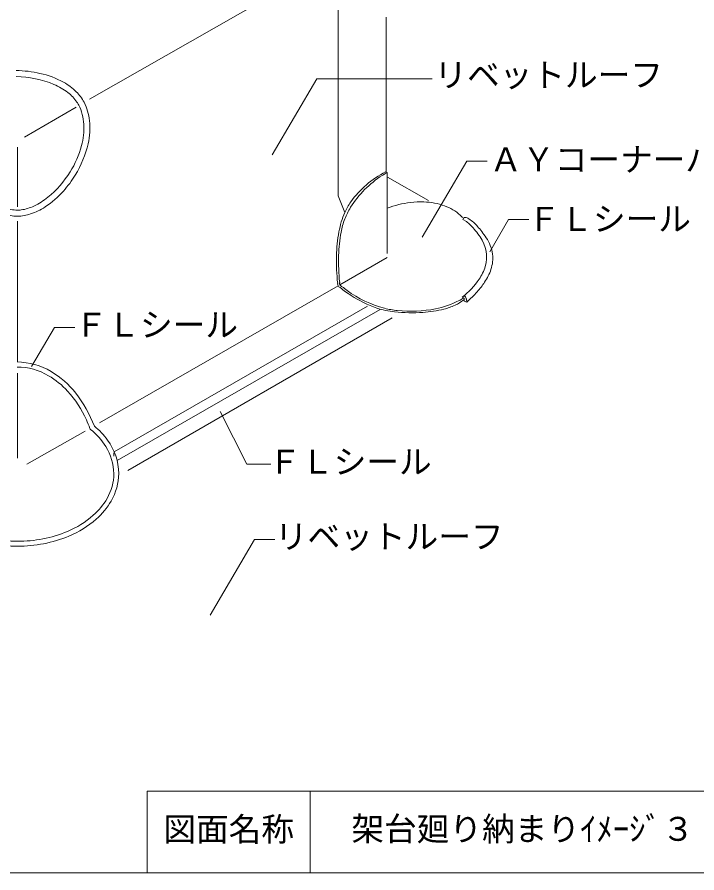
# Model space of a CAD drawing. Units: millimetres on the paper, with parts at other scales. Extents: x -135 to 135, y -94 to 92.
# Drawn here: x -0.9 to 82.3, y -88 to 16.8 of the extents above; entities that cross this region are included whole.
import ezdxf
from ezdxf.enums import TextEntityAlignment as Align

# ---------------------------------------------------------------- set-up
doc = ezdxf.new("R2010")
doc.units = ezdxf.units.MM
for name, color, linetype, lineweight in [('D-0', 7, 'Continuous', 18), ('E-0', 7, 'Continuous', 18), ('F-F', 7, 'Continuous', 18)]:
    doc.layers.add(name, color=color, linetype=linetype, lineweight=lineweight)
doc.layers.add('E-E', color=7, linetype='Continuous')
doc.layers.add('F-0', color=7, linetype='Continuous')
doc.styles.add('ＭＳ ゴシック', font='')
doc.styles.get('ＭＳ ゴシック').set_extended_font_data('MS Gothic')

msp = doc.modelspace()

# ---------------------------------------------------------------- linework, layer by layer
at = {"layer": 'D-0'}
for p, q in [((35.434, 22.478), (7.955, 6.786)), ((44.29, 16.847), (44.29, -2.213)), ((6.334, 5.818), (-0.006, 2.158)), ((-0.866, 0.898), (-0.866, -6.382)), ((44.414, -12.101), (44.414, -2.202)), ((49.454, -5.622), (44.454, -2.742)), ((-0.866, -8.16), (-0.866, -25.403)), ((54.134, -8.202), (53.674, -7.942)), ((54.414, -7.862), (54.874, -8.202)), ((38.634, -15.942), (44.414, -12.622)), ((9.174, -32.862), (38.408, -16.071)), ((42.014, -18.582), (10.983, -36.402)), ((11.354, -37.482), (43.574, -18.962)), ((12.634, -38.702), (45.034, -19.982)), ((-0.866, -26.762), (-0.866, -37.182)), ((0.274, -37.942), (7.434, -33.862)), ((10.954, -36.542), (10.954, -36.942)), ((11.333, -37.454), (11.354, -37.482))]:
    msp.add_line(p, q, dxfattribs=at)
for points in [[(39.114, 19.718), (38.414, 18.638), (38.414, -5.042), (39.214, -7.082)], [(54.174, -18.082), (53.834, -17.942), (53.834, -17.582), (53.614, -17.462)], [(30.154, -37.918), (27.245, -37.918), (23.948, -31.47)], [(8.014, -33.542), (8.034, -33.622), (8.094, -33.662)]]:
    msp.add_lwpolyline(points, dxfattribs=at)
for centre, radius, start, end in [((-1.161, -2.892), 12.451, 67.48835, 89.37843), ((-1.099, -3.091), 13.39, 77.09269, 89.60236), ((-0.274, -0.123), 10.313, 60.57959, 77.8759), ((0.286, 0.974), 8.327, 52.88701, 66.49981), ((1.388, 2.686), 7.051, 45.46819, 61.1261), ((2.059, 3.42), 5.306, 34.76451, 52.21532), ((2.915, 4.167), 4.924, 27.20459, 46.05194), ((3.304, 4.371), 3.742, 27.1429, 33.67926), ((1.118, 3.388), 6.879, 6.42647, 26.13288), ((1.349, 3.433), 5.91, 2.76346, 26.585), ((-0.789, 3.238), 8.055, 344.62405, 3.41723), ((-1.146, 3.259), 9.145, 347.8646, 5.64531), ((-3.986, 3.959), 11.331, 327.54062, 345.39468), ((-4.656, 4.217), 12.779, 328.27832, 346.97042), ((-5.067, 4.406), 12.484, 309.47957, 328.47306), ((-5.347, 4.556), 13.546, 318.24659, 328.59519), ((50.465, -13.061), 12.44, 122.29856, 147.90717), ((49.826, -12.979), 12.225, 117.28085, 143.947), ((48.272, -9.573), 8.32, 117.62252, 122.36295), ((-2.597, 1.562), 8.719, 295.52681, 308.83266), ((-3.29, 2.563), 10.684, 302.92, 318.87762), ((46.431, -10.276), 7.892, 145.30347, 156.12364), ((48.833, -18.774), 13.006, 96.8853, 109.86358), ((48.54, -15.957), 10.175, 87.86063, 97.14869), ((48.72, -13.587), 7.8, 69.57125, 88.52628), ((49.482, -11.803), 5.862, 48.47224, 70.46156), ((-0.789, -2.009), 5.534, 251.66796, 269.00073), ((-0.858, -2.262), 4.54, 249.69604, 269.65518), ((-0.906, -2.439), 5.103, 270.22235, 288.86186), ((-0.895, -2.886), 3.916, 270.13958, 276.85731), ((-1.205, -1.208), 5.62, 277.95131, 294.89027), ((-1.578, -0.241), 7.401, 288.29022, 303.59154), ((49.572, -11.455), 11.243, 157.11064, 169.69572), ((48.409, -11.568), 9.906, 148.9065, 158.15588), ((49.285, -11.507), 10.704, 160.20143, 169.16822), ((51.196, -9.878), 3.285, 41.02463, 48.6021), ((54.111, -8.098), 0.464, 119.82883, 160.28567), ((53.956, -7.88), 0.199, 84.63335, 112.30894), ((53.867, -8.472), 0.797, 65.94912, 82.29898), ((52.53, -10.56), 2.852, 42.80197, 55.76379), ((53.589, -9.147), 1.528, 57.28864, 66.72725), ((53.819, -9.687), 1.822, 45.20736, 54.59083), ((44.693, -17.793), 13.517, 34.78421, 42.72658), ((50.905, -12.723), 6.03, 40.61065, 45.88254), ((46.057, -16.933), 12.451, 37.04798, 40.79869), ((39.02, -22.223), 21.254, 34.5081, 36.99968), ((55.763, -12.746), 17.566, 169.16373, 178.90273), ((55.15, -12.695), 16.687, 168.94563, 178.80634), ((52.454, -12.535), 4.144, 343.52841, 36.2965), ((52.676, -12.849), 4.69, 8.0242, 34.6526), ((61.011, -13.058), 22.82, 178.37351, 186.85628), ((62.233, -13.105), 23.778, 178.17561, 186.22167), ((53.099, -12.678), 4.249, 341.075, 6.54191), ((50.486, -11.791), 6.244, 326.12226, 342.10543), ((51.193, -12.11), 6.237, 325.75428, 341.82115), ((38.827, -15.732), 0.259, 178.66749, 202.70234), ((38.62, -15.727), 0.0514, 119.58679, 179.25476), ((47.205, -9.385), 10.311, 308.43216, 325.18305), ((48.171, -10.223), 9.797, 317.89425, 326.57271), ((38.39, -15.822), 0.0537, 131.25152, 186.00723), ((38.865, -15.799), 0.529, 183.07949, 207.24943), ((38.782, -15.872), 0.423, 203.5906, 255.20681), ((39.528, -15.503), 0.996, 199.26074, 206.12685), ((39.022, -15.772), 0.423, 203.5906, 255.20681), ((46.789, -6.628), 12.611, 229.95107, 237.49672), ((45.111, -8.819), 9.623, 229.91636, 234.27879), ((47.771, -5.188), 14.124, 234.11911, 254.92135), ((47.893, -5.134), 14.465, 236.98935, 250.79443), ((50.83, -14.242), 4.619, 294.15825, 310.19421), ((51.164, -13.977), 4.415, 297.79419, 305.1898), ((53.982, -17.87), 0.549, 111.758, 132.00119), ((53.992, -17.86), 0.548, 118.93888, 133.48003), ((53.868, -17.623), 0.282, 92.82896, 120.24072), ((53.856, -17.546), 0.201, 37.94218, 112.61851), ((53.882, -17.507), 0.167, 58.75128, 99.40311), ((53.789, -17.564), 0.268, 8.97965, 48.13959), ((53.382, -17.756), 0.715, 12.42712, 27.84549), ((51.059, -18.471), 3.142, 7.47836, 17.57925), ((49.214, -18.804), 5.013, 8.2838, 13.87659), ((3.654, 35.233), 73.435, 313.4689, 314.16309), ((44.747, -7.214), 14.355, 314.54051, 318.14893), ((46.298, -9.37), 9.941, 251.44437, 264.32304), ((46.748, -8.394), 10.764, 255.73931, 264.16922), ((47.986, -7.551), 11.582, 281.72017, 296.88116), ((49.145, -10.434), 8.782, 284.67434, 294.01914), ((47.508, 3.39), 22.758, 264.46742, 273.22391), ((47.292, -3.282), 15.905, 264.09074, 281.04336), ((47.882, -5.016), 14.345, 273.62364, 284.07539), ((-1.036, -33.933), 8.533, 59.73454, 89.12371), ((-0.925, -33.575), 7.553, 59.21837, 89.85331), ((-1.898, -35.439), 9.653, 42.0316, 59.92142), ((-2.699, -36.369), 11.476, 38.59612, 58.69286), ((-4.289, -37.746), 12.974, 23.91015, 42.53122), ((-6.164, -38.888), 15.757, 20.92104, 37.89646), ((-7.266, -39.33), 16.34, 20.74675, 24.75521), ((2.846, -40.233), 9.01, 35.72341, 50.68382), ((2.609, -40.427), 8.709, 32.40037, 50.96156), ((4.622, -39.108), 6.913, 0.21776, 36.75248), ((4.387, -39.194), 6.548, 0.9843, 31.6341), ((4.874, -39.068), 6.06, 329.84731, 359.86657), ((4.563, -38.981), 6.972, 330.25208, 359.16839), ((3.24, -38.212), 7.903, 310.87506, 330.432), ((2.658, -37.747), 9.239, 311.6207, 329.4743), ((1.053, -35.9), 11.084, 292.23068, 311.60423), ((0.442, -34.979), 12.781, 292.98057, 310.80319), ((-0.877, -31.206), 16.156, 247.75889, 270.03883), ((-1.027, -32.076), 15.907, 248.77714, 270.58251), ((-0.666, -32.237), 15.126, 269.24339, 293.00848), ((-0.857, -31.361), 16.621, 269.97109, 292.23559)]:
    msp.add_arc(centre, radius, start, end, dxfattribs=at)
at = {"layer": 'E-0'}
for p, q in [((30.335, -0.028), (35.789, 9.278)), ((35.789, 9.278), (49.938, 9.278)), ((48.71, -10.102), (54.164, -0.796)), ((54.164, -0.796), (56.648, -0.796)), ((56.973, -11.905), (59.283, -7.964)), ((59.283, -7.964), (61.767, -7.964)), ((0.854, -25.973), (3.661, -21.184)), ((3.661, -21.184), (6.145, -21.184)), ((22.72, -56.444), (28.174, -47.138)), ((28.174, -47.138), (30.658, -47.138))]:
    msp.add_line(p, q, dxfattribs=at)
at = {"layer": 'F-F'}
for p, q in [((15, -88), (15, -78)), ((135, -78), (15, -78)), ((35, -88), (35, -78))]:
    msp.add_line(p, q, dxfattribs=at)
msp.add_lwpolyline([(-135, 92), (135, 92), (135, -88), (-135, -88)], dxfattribs=at)

# ---------------------------------------------------------------- texts
at = {"layer": 'E-0', "style": 'ＭＳ ゴシック'}
for s, p in [('リベットルーフ', (50.189, 7.425)), ('ＡＹコーナーパッチ', (56.942, -2.936)), ('ＦＬシール', (61.61, -10.217)), ('ＦＬシール', (6.145, -23.184)), ('ＦＬシール', (29.863, -39.967)), ('リベットルーフ', (30.658, -49.138))]:
    msp.add_text(s, height=2.933, dxfattribs=at).set_placement(p, align=Align.BOTTOM_LEFT)
at = {"layer": 'E-E', "style": 'ＭＳ ゴシック'}
msp.add_text('図面名称', height=2.933, dxfattribs=at).set_placement((17, -85), align=Align.BOTTOM_LEFT)
at = {"layer": 'F-0', "style": 'ＭＳ ゴシック'}
msp.add_text('架台廻り納まりｲﾒｰｼﾞ３', height=2.933, dxfattribs=at).set_placement((40.032, -84.952), align=Align.BOTTOM_LEFT)

doc.saveas('drawing.dxf')
